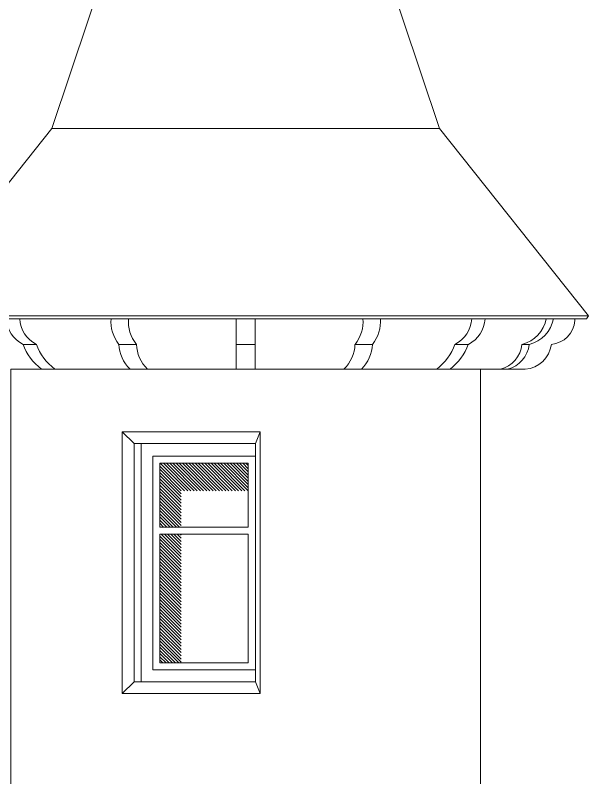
# Model space of a CAD drawing. Header units: millimetres. Extents: x -17502 to -16646, y 1856 to 2034.
# Drawn here: x -17192.328 to -17189.898, y 1873.296 to 1876.545 of the extents above; entities that cross this region are included whole.
import ezdxf

# ---------------------------------------------------------------- set-up
doc = ezdxf.new("R2010")
doc.units = ezdxf.units.MM
doc.layers.get('0').update_dxf_attribs({"lineweight": 9})
doc.layers.add('COUPE', color=7, linetype='Continuous', lineweight=9)

msp = doc.modelspace()

# ---------------------------------------------------------------- hatches: boundary and pattern name
at = {"lineweight": 9}
h = msp.add_hatch(dxfattribs=at)
h.set_pattern_fill('ANSI31', color=252, scale=0.003, angle=90, style=0)
h.set_pattern_definition([(135, (2999.822085, 3152.720291), (-0.006735192091, -0.006735192091), [])])
h.paths.add_polyline_path([(-17191.3405, 1874.6461), (-17191.7152, 1874.6461), (-17191.7152, 1874.3755), (-17191.6248, 1874.3755), (-17191.6248, 1874.5296), (-17191.3405, 1874.5296)])
h.paths.add_polyline_path([(-17191.6248, 1874.3455), (-17191.7152, 1874.3455), (-17191.7152, 1873.7996), (-17191.6248, 1873.7996)])

# ---------------------------------------------------------------- linework, layer by layer
for p, q in [((-17189.9564, 1875.2588), (-17189.9564, 1875.2513)), ((-17190.3564, 1875.0449), (-17192.3464, 1875.0449)), ((-17190.1664, 1875.0449), (-17190.3564, 1875.0449))]:
    msp.add_line(p, q, dxfattribs=at)
for points in [[(-17192.1731, 1876.0655), (-17190.5297, 1876.0655)], [(-17191.3114, 1875.2588), (-17191.3114, 1875.1501), (-17191.3914, 1875.1501), (-17191.3914, 1875.2588)], [(-17192.295, 1875.1501), (-17192.2385, 1875.1501)], [(-17191.8886, 1875.1501), (-17191.8147, 1875.1501)], [(-17191.3914, 1875.1501), (-17191.3114, 1875.1501)], [(-17190.8142, 1875.1501), (-17190.8882, 1875.1501)], [(-17190.4078, 1875.1501), (-17190.4643, 1875.1501)], [(-17190.1499, 1875.1501), (-17190.1805, 1875.1501)], [(-17192.3464, 1873.2874), (-17192.3464, 1875.0449), (-17190.3564, 1875.0449), (-17190.3564, 1873.2874)], [(-17191.8248, 1874.7296), (-17191.8748, 1874.7796)], [(-17191.3105, 1874.7296), (-17191.2901, 1874.7796)], [(-17191.8248, 1873.7196), (-17191.8748, 1873.6696)], [(-17191.3105, 1873.7196), (-17191.2901, 1873.6696)]]:
    msp.add_lwpolyline(points, dxfattribs=at)
for points in [[(-17192.8052, 1875.2703), (-17189.8977, 1875.2703), (-17189.9073, 1875.2588), (-17192.7955, 1875.2588)], [(-17191.3914, 1875.1501), (-17191.3114, 1875.1501), (-17191.3114, 1875.0449), (-17191.3914, 1875.0449)], [(-17191.2901, 1874.7796), (-17191.8748, 1874.7796), (-17191.8748, 1873.6696), (-17191.2901, 1873.6696)], [(-17191.3105, 1874.7296), (-17191.8248, 1874.7296), (-17191.8248, 1873.7196), (-17191.3105, 1873.7196)], [(-17191.8248, 1874.7296), (-17191.7952, 1874.7296), (-17191.7952, 1873.7196), (-17191.8248, 1873.7196)], [(-17191.7452, 1874.6761), (-17191.3105, 1874.6761), (-17191.3105, 1873.7696), (-17191.7452, 1873.7696)], [(-17191.3405, 1874.6461), (-17191.7152, 1874.6461), (-17191.7152, 1874.3755), (-17191.3405, 1874.3755)], [(-17191.3405, 1874.3455), (-17191.7152, 1874.3455), (-17191.7152, 1873.7996), (-17191.3405, 1873.7996)]]:
    msp.add_lwpolyline(points, close=True, dxfattribs=at)
for centre, radius, start, end in [((-17192.2373, 1875.2654), 0.129, 182.936, 243.3983), ((-17192.1807, 1875.2654), 0.129, 182.936, 243.3983), ((-17191.7719, 1875.2457), 0.1509, 175.0323, 219.3488), ((-17191.698, 1875.2457), 0.1509, 175.0323, 219.3488), ((-17191.0048, 1875.2457), 0.1509, 320.6512, 4.9677), ((-17190.9309, 1875.2457), 0.1509, 320.6512, 4.9677), ((-17190.5221, 1875.2654), 0.129, 296.6017, 357.064), ((-17190.4655, 1875.2654), 0.129, 296.6017, 357.064), ((-17190.2102, 1875.2808), 0.1341, 282.7928, 350.5485), ((-17190.1795, 1875.2808), 0.1341, 282.7928, 350.5485), ((-17190.0646, 1875.2581), 0.1084, 274.6017, 356.416), ((-17192.073, 1875.2324), 0.2368, 200.3526, 232.3717), ((-17192.0165, 1875.2324), 0.2368, 200.3526, 232.3717), ((-17191.7343, 1875.1556), 0.1544, 182.0706, 225.8391), ((-17191.6604, 1875.1556), 0.1544, 182.0706, 225.8391), ((-17191.0425, 1875.1556), 0.1544, 314.1609, 357.9294), ((-17190.9685, 1875.1556), 0.1544, 314.1609, 357.9294), ((-17190.6864, 1875.2324), 0.2368, 307.6283, 339.6474), ((-17190.6298, 1875.2324), 0.2368, 307.6283, 339.6474), ((-17190.301, 1875.1628), 0.1212, 283.8881, 353.9689), ((-17190.2704, 1875.1628), 0.1212, 283.8881, 353.9689), ((-17190.1764, 1875.166), 0.1216, 274.7025, 352.4536)]:
    msp.add_arc(centre, radius, start, end, dxfattribs=at)
at = {"layer": 'COUPE', "color": 7, "lineweight": 9}
for points in [[(-17192.8052, 1875.2703), (-17192.1731, 1876.0655), (-17191.3876, 1878.4099)], [(-17189.8977, 1875.2703), (-17190.5297, 1876.0655), (-17191.3152, 1878.4099)]]:
    msp.add_lwpolyline(points, dxfattribs=at)

doc.saveas('drawing.dxf')
